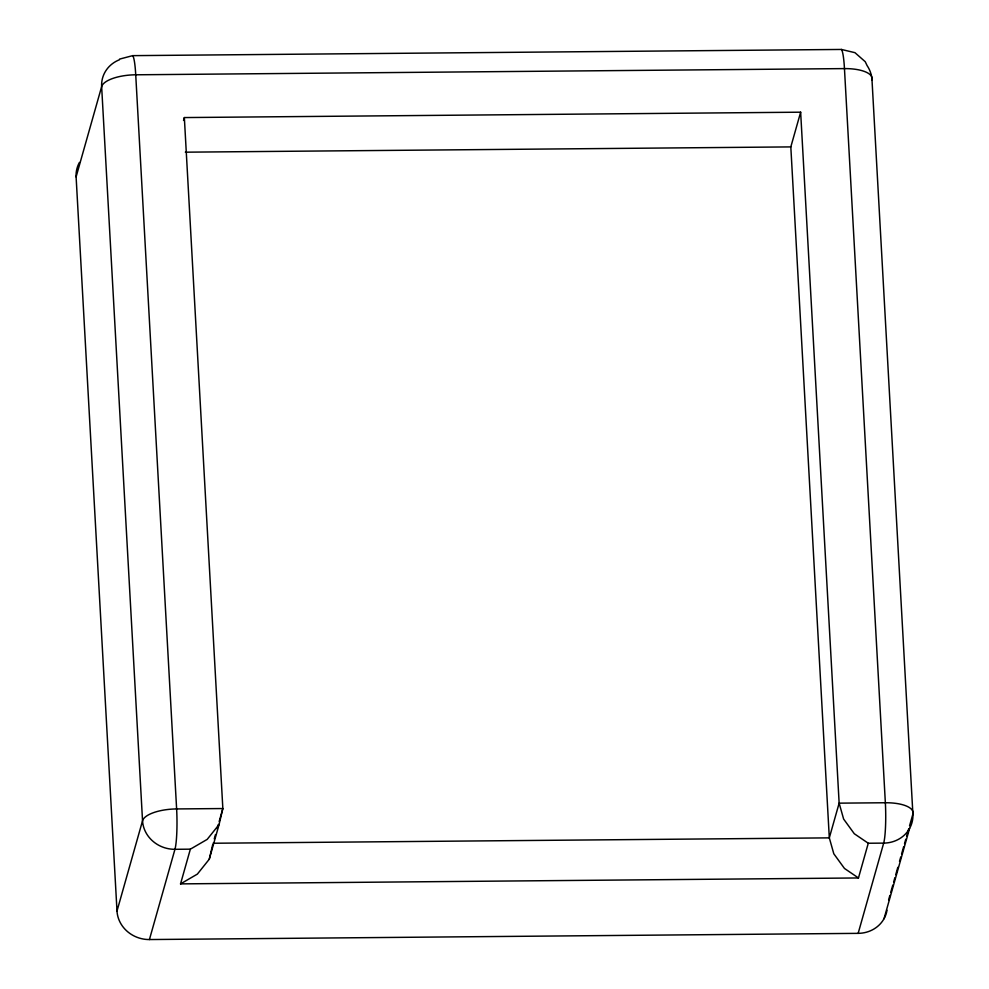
<?xml version="1.0" encoding="UTF-8"?>
<svg xmlns="http://www.w3.org/2000/svg" width="989" height="989" viewBox="0 0 989 989"><rect width="100%" height="100%" fill="white"/><g stroke="black" fill="none" stroke-linecap="round" stroke-linejoin="round"><path stroke-width="1.48" d="M119.545 59.105L132.699 55.644L841.429 49.45L854.966 52.677L865.239 61.714L867.069 65.546A31.03 28.607 15.8 0 1 872.001 79.899L912.896 814.046A31.03 28.607 15.8 0 1 883.684 843.11L868.28 843.246L854.298 833.739L843.629 819.065L839.142 803.155L800.645 112.19L184.35 117.567L222.846 808.545L219.088 824.517L207.196 839.389L190.358 849.168L180.542 883.882L197.367 874.103L209.26 859.231L212.684 844.705M887.022 910.251A31.03 28.607 15.8 0 1 858.155 933.356L149.426 939.55A31.03 28.607 15.8 0 1 116.999 911.03L76.104 176.87L101.644 86.624A31.03 28.607 15.8 0 1 119.446 59.76M183.534 120.46L184.35 117.567M116.999 911.03L142.54 820.783L101.644 86.624A31.03 11.46 -3.2 0 1 135.728 74.793L844.458 68.6A31.03 11.46 -3.2 0 1 872.001 79.899M149.426 939.55L174.954 849.304A31.03 3.635 89.5 0 0 176.623 808.94L135.728 74.793A31.03 3.635 89.5 0 0 132.699 55.644M214.254 838.907L215.478 834.568M217.123 828.782L218.346 824.443M219.162 821.55L222.846 808.545L176.623 808.94A31.03 11.46 -3.2 0 0 142.54 820.783A31.03 28.607 15.8 0 0 174.954 849.304L190.358 849.168M209.26 859.231L219.088 824.517M868.28 843.246L858.464 877.96L844.47 868.453L833.801 853.779L829.314 837.868L790.817 146.904L800.645 112.19M858.155 933.356L883.684 843.11A31.03 3.635 89.5 0 0 885.353 802.747L844.458 68.6A31.03 3.635 89.5 0 0 841.429 49.45M888.616 899.854L889.877 895.416M890.706 892.461L892.807 885.068M893.636 882.101L894.897 877.663M895.737 874.709L897.827 867.316M899.508 861.394L900.756 856.956M901.597 854.001L903.686 846.596M904.527 843.642L905.776 839.204M906.616 836.249L908.718 828.844M909.546 825.889L912.896 814.046A31.03 11.46 -3.2 0 0 885.353 802.747L839.142 803.155L829.314 837.868L213.031 843.246M884.03 918.732L909.571 828.485M185.339 152.182L790.817 146.904M180.542 883.882L858.464 877.96M76.104 176.87A31.03 28.607 15.8 0 1 79.429 162.443"/></g></svg>
